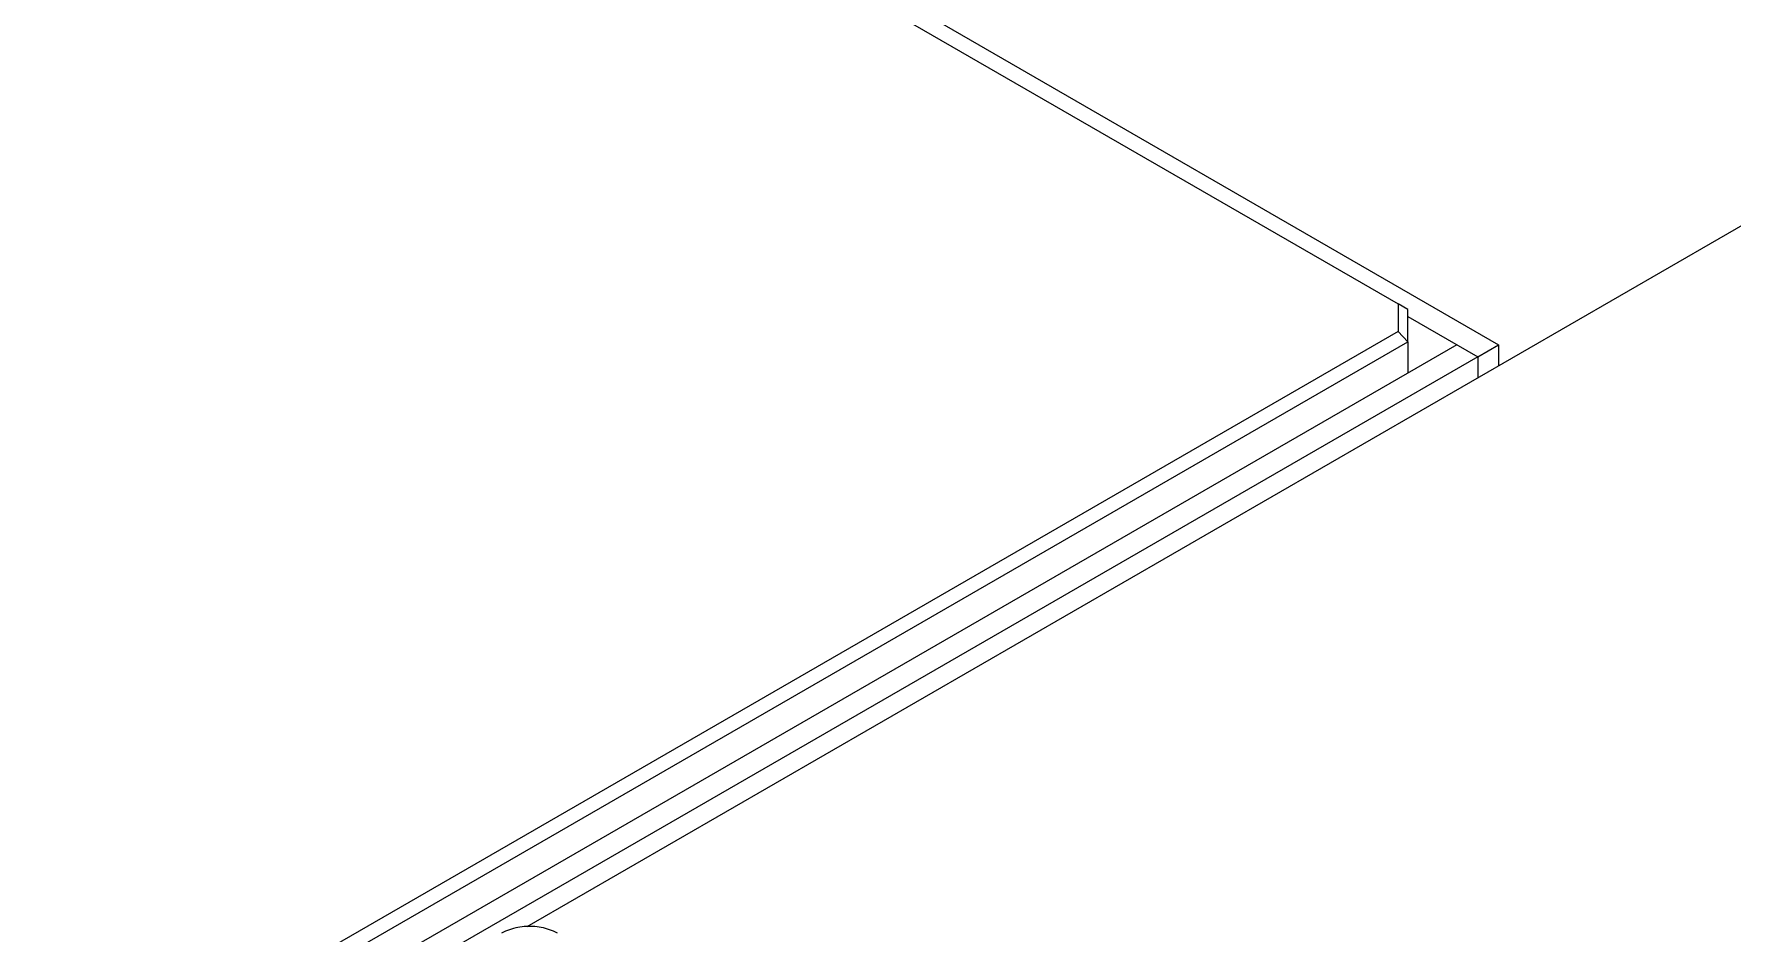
# Model space of a CAD drawing. Header units: inches. Extents: x -10 to 196, y -2 to 124.
# Drawn here: x 183.614 to 188.015, y 48.701 to 51.032 of the extents above; entities that cross this region are included whole.
import ezdxf

# ---------------------------------------------------------------- set-up
doc = ezdxf.new("R2010")
doc.units = ezdxf.units.IN
doc.layers.add('ZANO_R', color=7, linetype='Continuous', lineweight=0)

msp = doc.modelspace()

# ---------------------------------------------------------------- linework, layer by layer
at = {"layer": 'ZANO_R'}
for p, q in [((142.2449, 76.30214), (187.40963, 50.22627)), ((142.28855, 76.23226), (187.14901, 50.33205)), ((184.89178, 48.71799), (188.81713, 50.98429)), ((187.17458, 50.31729), (187.14901, 50.33205)), ((187.14901, 50.33205), (187.14901, 50.26077)), ((187.17458, 50.23378), (187.17458, 50.31729)), ((187.14901, 50.26077), (179.89569, 46.07307)), ((187.14901, 50.26077), (187.17458, 50.23378)), ((187.17458, 50.29934), (187.35539, 50.19495)), ((187.30114, 50.22627), (179.85204, 45.92552)), ((179.90628, 46.03743), (187.17458, 50.23378)), ((187.17458, 50.23378), (187.17458, 50.1532)), ((187.35539, 50.19495), (187.40963, 50.22627)), ((187.40963, 50.22627), (187.40963, 50.17167)), ((187.35539, 50.19495), (179.90628, 45.89421)), ((187.35539, 50.19495), (187.35539, 50.14035)), ((184.86779, 48.71519), (184.86235, 48.71404)), ((184.87327, 48.71615), (184.86779, 48.71519)), ((184.87877, 48.71692), (184.87327, 48.71615)), ((184.8843, 48.7175), (184.87877, 48.71692)), ((184.88985, 48.71789), (184.8843, 48.7175)), ((184.8954, 48.71808), (184.88985, 48.71789)), ((184.90096, 48.71808), (184.8954, 48.71808)), ((184.90652, 48.71789), (184.90096, 48.71808)), ((184.91206, 48.7175), (184.90652, 48.71789)), ((184.91759, 48.71692), (184.91206, 48.7175)), ((184.9231, 48.71615), (184.91759, 48.71692)), ((184.92857, 48.71519), (184.9231, 48.71615)), ((184.93401, 48.71404), (184.92857, 48.71519)), ((184.83086, 48.70324), (184.82586, 48.70081)), ((184.83594, 48.70549), (184.83086, 48.70324)), ((184.8411, 48.70757), (184.83594, 48.70549)), ((184.84633, 48.70946), (184.8411, 48.70757)), ((184.85161, 48.71117), (184.84633, 48.70946)), ((184.85696, 48.7127), (184.85161, 48.71117)), ((184.86235, 48.71404), (184.85696, 48.7127)), ((184.9394, 48.7127), (184.93401, 48.71404)), ((184.94475, 48.71117), (184.9394, 48.7127)), ((184.95004, 48.70946), (184.94475, 48.71117)), ((184.95526, 48.70757), (184.95004, 48.70946)), ((184.96042, 48.70549), (184.95526, 48.70757)), ((184.9655, 48.70324), (184.96042, 48.70549)), ((184.9705, 48.70081), (184.9655, 48.70324))]:
    msp.add_line(p, q, dxfattribs=at)

doc.saveas('drawing.dxf')
